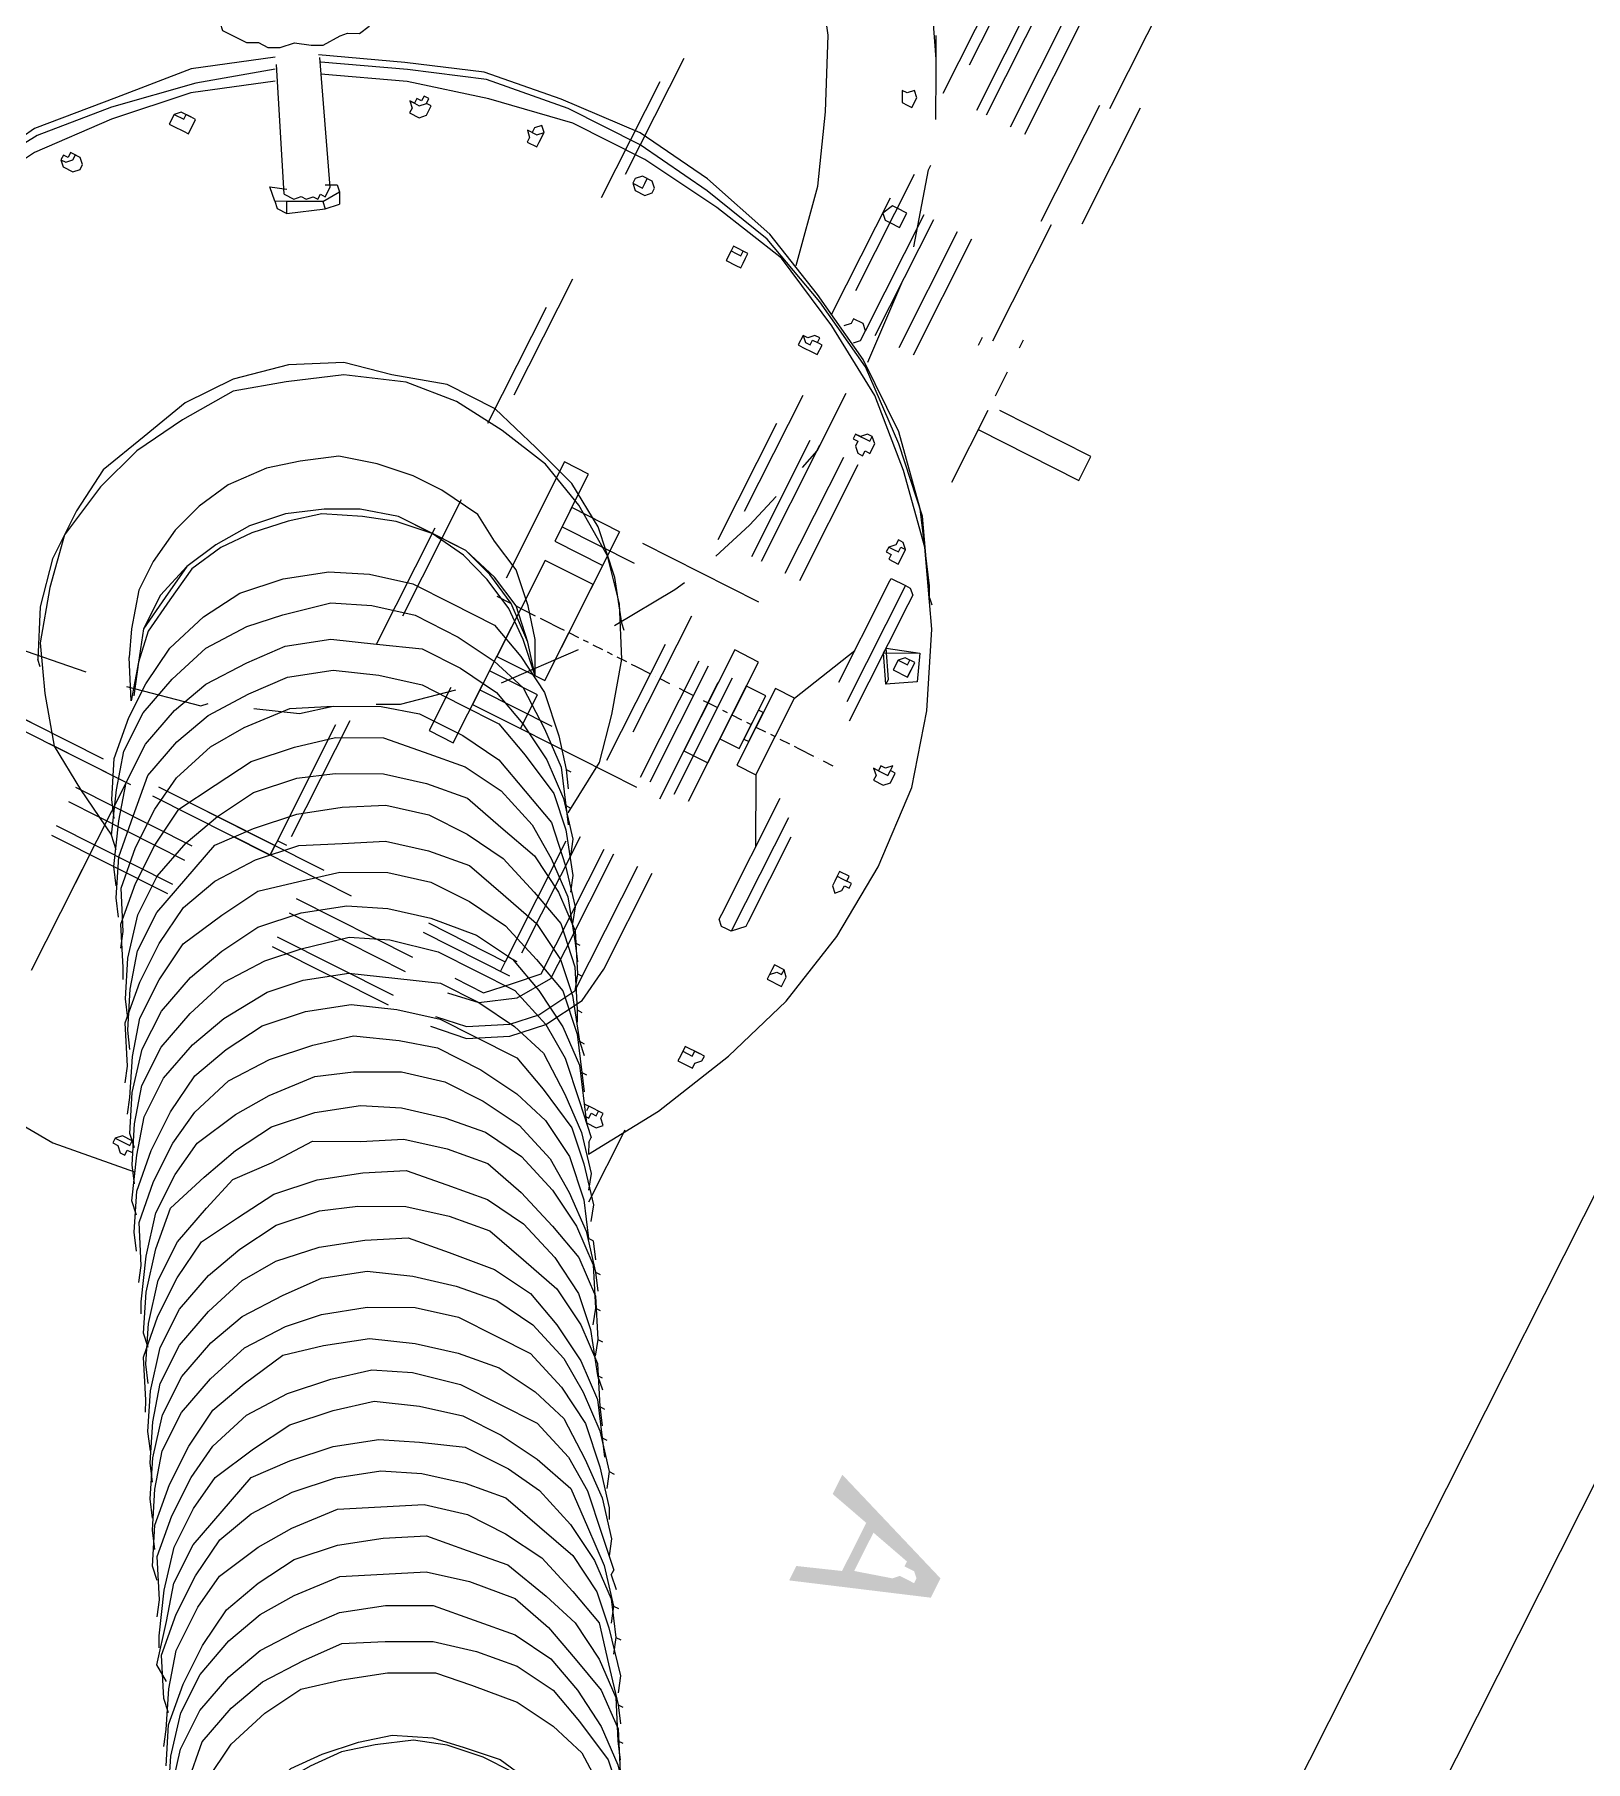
# Model space of a CAD drawing. Header units: metres. Extents: x 0 to 547597, y 0 to 1844684.
# Drawn here: x 543435.957 to 543437.15, y 1844540.549 to 1844541.877 of the extents above; entities that cross this region are included whole.
import ezdxf

# ---------------------------------------------------------------- set-up
doc = ezdxf.new("R2010")
doc.units = ezdxf.units.M
doc.linetypes.add('DASHED', pattern=[0.75, 0.5, -0.25])
for name, color, linetype in [('5_Thep', 4, 'Continuous'), ('TB220kVtuonglai', 8, 'DASHED'), ('TUONG RAO', 61, 'Continuous')]:
    doc.layers.add(name, color=color, linetype=linetype)

# ---------------------------------------------------------------- blocks, each defined once
blk = doc.blocks.new('MBA220-MB')
for points in [[(2579, 1661.4), (2562.4, 1661.4), (2525.2, 1558.1), (2541.8, 1558.1), (2550, 1591.2), (2591.4, 1591.2), (2554.2, 1599.5), (2562.4, 1632.5), (2566.6, 1632.5), (2566.6, 1636.6), (2566.6, 1640.8), (2570.7, 1644.9), (2570.7, 1649)], [(2579, 1661.4), (2570.7, 1649), (2570.7, 1644.9), (2574.8, 1644.9), (2574.8, 1636.6), (2574.8, 1632.5), (2579, 1628.4), (2587.2, 1599.5), (2554.2, 1599.5), (2591.4, 1591.2), (2603.8, 1558.1), (2616.2, 1558.1)]]:
    blk.add_hatch(color=1).paths.add_polyline_path(points)
at = {"color": 1}
for points in [[(3046, 1248.2), (3021.2, 1231.6), (2988.1, 1227.5), (2955.1, 1227.5), (2922, 1231.6), (2888.9, 1244), (2860, 1260.5), (2839.3, 1285.3), (2818.7, 1314.3), (2802.1, 1347.3), (2798, 1376.3), (2793.9, 1413.5), (2798, 1446.5), (2806.3, 1475.5), (2826.9, 1504.4), (2847.6, 1529.2), (2872.4, 1549.9)], [(2909.6, 1541.6), (2888.9, 1525.1), (2872.4, 1508.5), (2860, 1483.7), (2847.6, 1463.1), (2843.5, 1434.1), (2843.5, 1409.3), (2847.6, 1380.4), (2855.9, 1355.6), (2872.4, 1330.8), (2888.9, 1310.1), (2909.6, 1293.6), (2934.4, 1277.1), (2959.2, 1268.8), (2984, 1264.7), (3008.8, 1264.7), (3037.7, 1272.9), (3062.5, 1281.2)], [(3025.3, 1231.6), (2996.4, 1219.2), (2963.3, 1215.1), (2930.3, 1211), (2897.2, 1219.2), (2868.3, 1231.6), (2839.3, 1252.3), (2814.5, 1272.9), (2798, 1301.9), (2781.5, 1334.9), (2773.2, 1368), (2769.1, 1401.1), (2773.2, 1434.1), (2785.6, 1463.1), (2802.1, 1496.1), (2822.8, 1516.8), (2847.6, 1537.5)], [(3054.2, 1281.2), (3050.1, 1277.1), (3021.2, 1268.8), (2996.4, 1264.7), (2967.5, 1264.7), (2946.8, 1272.9), (2917.9, 1281.2), (2897.2, 1297.7), (2876.5, 1318.4), (2860, 1339.1), (2847.6, 1368), (2843.5, 1392.8), (2839.3, 1421.7), (2843.5, 1446.5), (2847.6, 1471.3), (2860, 1496.1), (2880.7, 1516.8), (2901.3, 1537.5)], [(3004.7, 1219.2), (2975.7, 1206.8), (2942.7, 1198.6), (2909.6, 1198.6), (2876.5, 1206.8), (2847.6, 1219.2), (2818.7, 1239.9), (2793.9, 1260.5), (2773.2, 1289.5), (2756.7, 1322.5), (2752.5, 1355.6), (2748.4, 1388.7), (2752.5, 1421.7), (2764.9, 1450.7), (2781.5, 1479.6), (2802.1, 1504.4), (2826.9, 1525.1)], [(2979.9, 1206.8), (2950.9, 1194.4), (2917.9, 1186.2), (2884.8, 1186.2), (2851.7, 1194.4), (2822.8, 1206.8), (2798, 1223.4), (2769.1, 1248.2), (2752.5, 1277.1), (2736, 1306), (2727.7, 1339.1), (2723.6, 1376.3), (2731.9, 1409.3), (2744.3, 1438.3), (2756.7, 1467.2), (2777.3, 1492), (2806.3, 1508.5)], [(2785.6, 1496.1), (2798, 1504.4)], [(2959.2, 1194.4), (2930.3, 1182), (2897.2, 1177.9), (2864.1, 1177.9), (2831.1, 1182), (2802.1, 1194.4), (2773.2, 1211), (2748.4, 1235.8), (2727.7, 1264.7), (2711.2, 1293.6), (2707.1, 1326.7), (2702.9, 1359.7), (2711.2, 1396.9), (2719.5, 1425.9), (2736, 1454.8), (2756.7, 1479.6), (2785.6, 1496.1)], [(2760.8, 1483.7), (2773.2, 1492)], [(2760.8, 1483.7), (2760.8, 1487.9)], [(2785.6, 1496.1), (2785.6, 1500.3)], [(2913.7, 1169.6), (2884.8, 1153.1), (2851.7, 1149), (2818.7, 1149), (2785.6, 1153.1), (2756.7, 1165.5), (2727.7, 1186.2), (2702.9, 1211), (2682.3, 1239.9), (2669.9, 1268.8), (2661.6, 1301.9), (2657.5, 1334.9), (2665.8, 1368), (2674, 1401.1), (2690.5, 1430), (2711.2, 1450.7), (2740.1, 1475.5)], [(2934.4, 1182), (2905.5, 1169.6), (2876.5, 1161.4), (2839.3, 1161.4), (2810.4, 1165.5), (2777.3, 1182), (2752.5, 1198.6), (2723.6, 1223.4), (2707.1, 1252.3), (2690.5, 1281.2), (2682.3, 1314.3), (2682.3, 1347.3), (2686.4, 1380.4), (2698.8, 1413.5), (2711.2, 1442.4), (2736, 1463.1), (2760.8, 1483.7)], [(2740.1, 1475.5), (2752.5, 1479.6)], [(2740.1, 1475.5), (2740.1, 1475.5)], [(2715.3, 1458.9), (2727.7, 1463.1)], [(2715.3, 1458.9), (2715.3, 1463.1)], [(2893.1, 1153.1), (2860, 1144.8), (2831.1, 1136.6), (2798, 1136.6), (2764.9, 1144.8), (2731.9, 1153.1), (2707.1, 1173.8), (2682.3, 1198.6), (2661.6, 1227.5), (2649.2, 1256.4), (2636.8, 1289.5), (2636.8, 1326.7), (2641, 1355.6), (2653.4, 1388.7), (2669.9, 1417.6), (2690.5, 1442.4), (2715.3, 1458.9)], [(2694.7, 1446.5), (2707.1, 1450.7)], [(2694.7, 1446.5), (2694.7, 1450.7)], [(2872.4, 1144.8), (2839.3, 1132.4), (2806.3, 1124.2), (2773.2, 1124.2), (2744.3, 1128.3), (2711.2, 1144.8), (2682.3, 1161.4), (2657.5, 1186.2), (2636.8, 1211), (2624.4, 1244), (2616.2, 1277.1), (2616.2, 1310.1), (2620.3, 1343.2), (2628.6, 1376.3), (2649.2, 1401.1), (2669.9, 1425.9), (2694.7, 1446.5)], [(2674, 1434.1), (2682.3, 1442.4)], [(2826.9, 1115.9), (2798, 1103.5), (2764.9, 1099.4), (2731.9, 1099.4), (2698.8, 1103.5), (2669.9, 1115.9), (2636.8, 1132.4), (2616.2, 1157.2), (2595.5, 1186.2), (2583.1, 1219.2), (2574.8, 1252.3), (2570.7, 1285.3), (2574.8, 1318.4), (2583.1, 1347.3), (2603.8, 1376.3), (2624.4, 1401.1), (2649.2, 1421.7)], [(2847.6, 1132.4), (2818.7, 1115.9), (2785.6, 1111.8), (2752.5, 1111.8), (2723.6, 1115.9), (2690.5, 1128.3), (2661.6, 1149), (2636.8, 1173.8), (2616.2, 1198.6), (2603.8, 1227.5), (2595.5, 1264.7), (2595.5, 1297.7), (2595.5, 1330.8), (2607.9, 1363.9), (2624.4, 1388.7), (2649.2, 1413.5), (2669.9, 1434.1)], [(2649.2, 1421.7), (2661.6, 1425.9)], [(2649.2, 1421.7), (2649.2, 1421.7)], [(2674, 1434.1), (2669.9, 1434.1)], [(2802.1, 1103.5), (2773.2, 1091.1), (2744.3, 1082.8), (2711.2, 1082.8), (2678.2, 1091.1), (2645.1, 1103.5), (2616.2, 1124.2), (2595.5, 1144.8), (2574.8, 1173.8), (2558.3, 1206.8), (2550, 1239.9), (2550, 1272.9), (2550, 1301.9), (2562.4, 1334.9), (2579, 1363.9), (2603.8, 1388.7), (2628.6, 1409.3)], [(2628.6, 1409.3), (2636.8, 1413.5)], [(2628.6, 1409.3), (2628.6, 1409.3)], [(2781.5, 1091.1), (2752.5, 1078.7), (2719.5, 1070.4), (2686.4, 1070.4), (2653.4, 1078.7), (2624.4, 1091.1), (2595.5, 1111.8), (2570.7, 1132.4), (2550, 1161.4), (2537.6, 1194.4), (2529.4, 1227.5), (2525.2, 1260.5), (2529.4, 1293.6), (2541.8, 1326.7), (2558.3, 1351.5), (2579, 1376.3), (2603.8, 1396.9)], [(2603.8, 1396.9), (2616.2, 1401.1)], [(2603.8, 1396.9), (2603.8, 1401.1)], [(2583.1, 1380.4), (2595.5, 1388.7)], [(2583.1, 1380.4), (2583.1, 1384.5)], [(2393, 1272.9), (2339.2, 1306), (2277.3, 1334.9), (2219.4, 1355.6), (2157.4, 1368), (2095.4, 1372.1), (2029.3, 1368), (1971.4, 1351.5), (1913.6, 1326.7), (1859.8, 1293.6), (1814.4, 1252.3), (1773, 1206.8), (1740, 1153.1), (1711, 1095.2), (1698.6, 1033.2), (1690.4, 967.1), (1690.4, 905.1), (1702.8, 839), (1719.3, 777), (1744.1, 715)], [(1760.6, 1289.5), (1760.6, 1376.3), (1740, 1376.3), (1740, 1297.7)], [(2736, 1066.3), (2707.1, 1053.9), (2674, 1045.6), (2641, 1045.6), (2607.9, 1053.9), (2579, 1066.3), (2550, 1082.8), (2525.2, 1107.6), (2508.7, 1132.4), (2492.2, 1165.5), (2483.9, 1198.6), (2479.8, 1231.6), (2488, 1264.7), (2496.3, 1297.7), (2512.8, 1326.7), (2533.5, 1351.5), (2562.4, 1368)], [(2756.7, 1078.7), (2727.7, 1066.3), (2698.8, 1058), (2665.8, 1058), (2632.7, 1066.3), (2599.6, 1078.7), (2574.8, 1095.2), (2550, 1120), (2529.4, 1149), (2512.8, 1177.9), (2508.7, 1211), (2504.6, 1248.2), (2508.7, 1281.2), (2521.1, 1310.1), (2537.6, 1339.1), (2558.3, 1363.9), (2583.1, 1380.4)], [(2562.4, 1368), (2574.8, 1376.3)], [(2562.4, 1368), (2562.4, 1372.1)], [(2120.2, 1347.3), (2124.3, 1347.3), (2124.3, 1347.3), (2128.5, 1351.5), (2124.3, 1355.6), (2124.3, 1355.6), (2120.2, 1355.6), (2120.2, 1359.7), (2116.1, 1359.7), (2116.1, 1355.6), (2111.9, 1355.6), (2111.9, 1347.3), (2116.1, 1347.3), (2120.2, 1347.3)], [(2116.1, 1347.3), (2116.1, 1351.5), (2116.1, 1351.5), (2116.1, 1355.6), (2111.9, 1355.6)], [(2116.1, 1347.3), (2116.1, 1351.5), (2116.1, 1351.5), (2116.1, 1355.6), (2111.9, 1355.6)], [(2715.3, 1053.9), (2686.4, 1037.4), (2653.4, 1033.2), (2620.3, 1033.2), (2587.2, 1037.4), (2558.3, 1053.9), (2529.4, 1070.4), (2504.6, 1095.2), (2483.9, 1124.2), (2467.4, 1153.1), (2463.2, 1186.2), (2459.1, 1219.2), (2463.2, 1252.3), (2475.6, 1285.3), (2492.2, 1314.3), (2512.8, 1334.9), (2541.8, 1355.6)], [(2541.8, 1355.6), (2550, 1363.9)], [(2541.8, 1355.6), (2541.8, 1359.7)], [(2033.4, 1339.1), (2037.5, 1339.1), (2037.5, 1347.3), (2033.4, 1351.5), (2025.1, 1351.5), (2025.1, 1347.3), (2021, 1347.3), (2025.1, 1343.2), (2025.1, 1339.1), (2029.3, 1339.1), (2029.3, 1334.9), (2033.4, 1339.1)], [(2029.3, 1334.9), (2029.3, 1343.2), (2029.3, 1347.3), (2025.1, 1347.3)], [(2029.3, 1334.9), (2029.3, 1343.2), (2029.3, 1347.3), (2025.1, 1347.3)], [(2211.1, 1334.9), (2211.1, 1334.9), (2211.1, 1347.3), (2211.1, 1347.3), (2207, 1347.3), (2202.9, 1347.3), (2202.9, 1347.3), (2198.7, 1343.2), (2198.7, 1334.9), (2202.9, 1334.9), (2202.9, 1334.9), (2211.1, 1334.9)], [(2202.9, 1334.9), (2207, 1334.9), (2207, 1334.9), (2202.9, 1339.1), (2202.9, 1343.2), (2198.7, 1343.2)], [(2202.9, 1334.9), (2207, 1334.9), (2207, 1334.9), (2202.9, 1339.1), (2202.9, 1343.2), (2198.7, 1343.2)], [(2690.5, 1041.5), (2661.6, 1029.1), (2628.6, 1020.8), (2595.5, 1020.8), (2562.4, 1029.1), (2533.5, 1037.4), (2508.7, 1058), (2479.8, 1078.7), (2463.2, 1111.8), (2446.7, 1140.7), (2438.4, 1173.8), (2434.3, 1206.8), (2442.6, 1239.9), (2455, 1272.9), (2467.4, 1301.9), (2488, 1326.7), (2517, 1343.2)], [(2517, 1343.2), (2529.4, 1347.3)], [(2517, 1343.2), (2517, 1347.3)], [(1934.2, 1326.7), (1954.9, 1334.9), (1967.3, 1314.3), (1963.2, 1314.3)], [(2669.9, 1029.1), (2641, 1016.7), (2607.9, 1008.4), (2574.8, 1004.3), (2541.8, 1016.7), (2512.8, 1029.1), (2483.9, 1045.6), (2459.1, 1070.4), (2438.4, 1099.4), (2426, 1128.3), (2417.8, 1161.4), (2413.6, 1194.4), (2417.8, 1227.5), (2430.2, 1260.5), (2446.7, 1289.5), (2467.4, 1314.3), (2496.3, 1330.8)], [(2496.3, 1330.8), (2508.7, 1334.9)], [(2496.3, 1330.8), (2496.3, 1334.9)], [(1892.9, 1314.3), (1897, 1318.4)], [(1963.2, 1314.3), (1942.5, 1301.9), (1934.2, 1326.7)], [(1946.6, 1301.9), (1934.2, 1326.7), (1934.2, 1326.7)], [(1954.9, 1314.3), (1954.9, 1314.3), (1954.9, 1314.3), (1954.9, 1326.7), (1954.9, 1326.7), (1954.9, 1326.7), (1946.6, 1326.7), (1946.6, 1326.7), (1942.5, 1326.7), (1942.5, 1318.4), (1946.6, 1314.3), (1946.6, 1314.3), (1954.9, 1314.3)], [(1946.6, 1314.3), (1946.6, 1318.4), (1946.6, 1318.4), (1946.6, 1322.5), (1942.5, 1322.5)], [(1946.6, 1314.3), (1946.6, 1318.4), (1946.6, 1318.4), (1946.6, 1322.5), (1942.5, 1322.5)], [(1950.8, 1314.3), (1954.9, 1314.3), (1954.9, 1326.7), (1950.8, 1326.7), (1950.8, 1326.7), (1946.6, 1326.7)], [(1950.8, 1314.3), (1954.9, 1314.3), (1954.9, 1326.7), (1950.8, 1326.7), (1950.8, 1326.7), (1946.6, 1326.7)], [(2293.8, 1301.9), (2297.9, 1301.9), (2297.9, 1314.3), (2293.8, 1314.3), (2289.7, 1318.4), (2285.5, 1318.4), (2285.5, 1314.3), (2285.5, 1314.3), (2285.5, 1301.9), (2293.8, 1301.9)], [(2649.2, 1016.7), (2616.2, 1004.3), (2583.1, 996), (2550, 996), (2521.1, 1000.2), (2488, 1016.7), (2463.2, 1033.2), (2434.3, 1058), (2417.8, 1082.8), (2401.2, 1115.9), (2393, 1149), (2393, 1182), (2397.1, 1215.1), (2409.5, 1248.2), (2426, 1272.9), (2446.7, 1297.7), (2471.5, 1318.4)], [(2471.5, 1318.4), (2483.9, 1326.7)], [(2471.5, 1318.4), (2471.5, 1322.5)], [(1884.6, 1310.1), (1835, 1277.1), (1789.6, 1235.8), (1752.4, 1186.2), (1723.4, 1132.4), (1698.6, 1078.7), (1682.1, 1016.7), (1673.8, 954.7), (1678, 888.6), (1686.2, 826.6), (1706.9, 768.7), (1731.7, 706.7)], [(1892.9, 1314.3), (1839.2, 1281.2), (1797.8, 1239.9), (1756.5, 1190.3), (1727.6, 1136.6), (1702.8, 1078.7), (1690.4, 1020.8), (1682.1, 958.8), (1682.1, 896.8), (1690.4, 830.7), (1711, 772.9), (1735.8, 710.9)], [(1892.9, 1314.3), (1839.2, 1281.2), (1797.8, 1239.9), (1756.5, 1190.3), (1727.6, 1136.6), (1702.8, 1078.7), (1690.4, 1020.8), (1682.1, 958.8), (1682.1, 896.8), (1690.4, 830.7), (1711, 772.9), (1735.8, 710.9)], [(1892.9, 1314.3), (1884.6, 1310.1)], [(1892.9, 1293.6), (1892.9, 1293.6), (1892.9, 1297.7), (1897, 1301.9), (1905.3, 1301.9)], [(1905.3, 1301.9), (2178.1, 1301.9)], [(1946.6, 1301.9), (1942.5, 1301.9)], [(1967.3, 1314.3), (1946.6, 1301.9)], [(2041.7, 1297.7), (2041.7, 1306)], [(2178.1, 1301.9), (2182.2, 1301.9), (2186.3, 1297.7), (2190.5, 1293.6), (2190.5, 1293.6)], [(2289.7, 1301.9), (2289.7, 1310.1), (2285.5, 1310.1), (2285.5, 1314.3), (2285.5, 1314.3)], [(2289.7, 1301.9), (2289.7, 1310.1), (2285.5, 1310.1), (2285.5, 1314.3), (2285.5, 1314.3)], [(2624.4, 1004.3), (2595.5, 987.8), (2562.4, 983.6), (2529.4, 983.6), (2500.4, 987.8), (2467.4, 1000.2), (2438.4, 1020.8), (2413.6, 1045.6), (2393, 1070.4), (2380.6, 1103.5), (2372.3, 1132.4), (2372.3, 1169.6), (2376.4, 1202.7), (2384.7, 1231.6), (2401.2, 1260.5), (2426, 1285.3), (2450.8, 1301.9)], [(2450.8, 1306), (2463.2, 1314.3)], [(2450.8, 1306), (2450.8, 1301.9)], [(483.6, 1289.5), (1690.4, 1289.5)], [(1711, 1289.5), (1731.7, 1289.5)], [(1744.1, 1289.5), (1806.1, 1289.5)], [(1892.9, 1293.6), (2190.5, 1293.6)], [(1892.9, 1293.6), (1892.9, 1293.6)], [(1892.9, 1289.5), (1892.9, 1293.6)], [(1905.3, 1281.2), (1897, 1281.2), (1892.9, 1281.2), (1892.9, 1285.3), (1892.9, 1289.5)], [(2190.5, 1289.5), (2190.5, 1285.3), (2186.3, 1281.2), (2182.2, 1281.2), (1905.3, 1281.2)], [(2041.7, 1293.6), (2041.7, 1293.6)], [(2041.7, 1277.1), (2041.7, 1289.5)], [(2190.5, 1293.6), (2190.5, 1289.5)], [(2603.8, 987.8), (2574.8, 975.4), (2541.8, 971.2), (2508.7, 971.2), (2475.6, 975.4), (2446.7, 987.8), (2417.8, 1004.3), (2393, 1029.1), (2372.3, 1058), (2359.9, 1091.1), (2351.6, 1124.2), (2351.6, 1153.1), (2351.6, 1190.3), (2364, 1219.2), (2380.6, 1252.3), (2401.2, 1272.9), (2426, 1293.6)], [(2364, 1289.5), (2426, 1289.5)], [(2426, 1293.6), (2438.4, 1297.7)], [(2426, 1293.6), (2426, 1293.6)], [(1876.4, 1272.9), (1880.5, 1272.9), (1880.5, 1281.2), (1876.4, 1281.2), (1868.1, 1281.2), (1868.1, 1281.2), (1864, 1277.1), (1864, 1272.9), (1868.1, 1272.9), (1868.1, 1272.9), (1872.2, 1268.8), (1876.4, 1268.8), (1876.4, 1272.9)], [(1872.2, 1268.8), (1872.2, 1272.9), (1872.2, 1272.9), (1872.2, 1277.1), (1868.1, 1277.1), (1868.1, 1281.2)], [(1872.2, 1268.8), (1872.2, 1272.9), (1872.2, 1272.9), (1872.2, 1277.1), (1868.1, 1277.1), (1868.1, 1281.2)], [(2008.6, 1256.4), (1954.9, 1281.2)], [(2041.7, 1272.9), (2041.7, 1277.1)], [(2074.7, 1256.4), (2124.3, 1281.2)], [(2583.1, 975.4), (2550, 963), (2521.1, 954.7), (2488, 954.7), (2455, 963), (2426, 975.4), (2393, 996), (2372.3, 1016.7), (2351.6, 1045.6), (2339.2, 1078.7), (2326.8, 1111.8), (2326.8, 1144.8), (2331, 1177.9), (2339.2, 1206.8), (2359.9, 1235.8), (2380.6, 1260.5), (2405.4, 1281.2)], [(2405.4, 1281.2), (2417.8, 1285.3)], [(2405.4, 1281.2), (2405.4, 1281.2)], [(1694.5, 1268.8), (491.8, 1268.8)], [(2041.7, 1260.5), (2041.7, 1268.8)], [(2558.3, 963), (2529.4, 950.6), (2500.4, 942.3), (2467.4, 942.3), (2434.3, 950.6), (2401.2, 963), (2372.3, 983.6), (2351.6, 1004.3), (2326.8, 1033.2), (2314.5, 1062.2), (2306.2, 1099.4), (2306.2, 1132.4), (2306.2, 1165.5), (2318.6, 1198.6), (2335.1, 1223.4), (2359.9, 1248.2), (2380.6, 1268.8)], [(2372.3, 1260.5), (2372.3, 1268.8), (2372.3, 1268.8), (2368.2, 1272.9), (2364, 1268.8), (2359.9, 1268.8), (2359.9, 1256.4), (2364, 1256.4)], [(2368.2, 1256.4), (2368.2, 1260.5), (2364, 1260.5), (2364, 1264.7), (2359.9, 1264.7)], [(2368.2, 1256.4), (2368.2, 1260.5), (2364, 1260.5), (2364, 1264.7), (2359.9, 1264.7)], [(2384.7, 1268.8), (2380.6, 1268.8)], [(2384.7, 1268.8), (2393, 1272.9)], [(496, 1260.5), (1702.8, 1260.5)], [(2074.7, 1239.9), (2074.7, 1256.4), (2008.6, 1256.4), (2008.6, 1239.9), (2074.7, 1239.9)], [(2041.7, 1252.3), (2041.7, 1256.4)], [(2537.6, 950.6), (2508.7, 938.2), (2475.6, 929.9), (2442.6, 929.9), (2409.5, 938.2), (2380.6, 950.6), (2351.6, 967.1), (2326.8, 991.9), (2306.2, 1020.8), (2293.8, 1049.8), (2285.5, 1082.8), (2281.4, 1120), (2285.5, 1153.1), (2297.9, 1182), (2314.5, 1211), (2335.1, 1235.8), (2359.9, 1252.3)], [(2359.9, 1252.3), (2372.3, 1260.5)], [(2359.9, 1252.3), (2359.9, 1256.4)], [(2062.3, 1219.2), (2062.3, 1235.8), (2016.9, 1235.8), (2016.9, 1219.2), (2062.3, 1219.2)], [(2054.1, 1235.8), (2054.1, 1239.9), (2029.3, 1239.9), (2029.3, 1235.8), (2054.1, 1235.8)], [(2041.7, 1239.9), (2041.7, 1248.2)], [(2041.7, 1231.6), (2041.7, 1235.8)], [(2512.8, 938.2), (2483.9, 925.8), (2455, 917.5), (2421.9, 917.5), (2388.8, 921.6), (2355.8, 938.2), (2326.8, 954.7), (2306.2, 979.5), (2285.5, 1004.3), (2269, 1037.4), (2260.7, 1070.4), (2260.7, 1103.5), (2264.9, 1136.6), (2277.3, 1169.6), (2289.7, 1198.6), (2314.5, 1223.4), (2339.2, 1239.9)], [(2318.6, 1227.5), (2326.8, 1235.8)], [(2339.2, 1239.9), (2351.6, 1248.2)], [(2339.2, 1239.9), (2339.2, 1244)], [(1814.4, 1211), (1818.5, 1215.1), (1818.5, 1219.2), (1814.4, 1219.2), (1814.4, 1223.4), (1806.1, 1223.4), (1802, 1219.2), (1802, 1215.1), (1806.1, 1211), (1806.1, 1206.8), (1810.2, 1206.8), (1810.2, 1211), (1814.4, 1211)], [(2041.7, 1219.2), (2041.7, 1227.5)], [(2492.2, 925.8), (2463.2, 909.2), (2430.2, 905.1), (2397.1, 905.1), (2364, 909.2), (2335.1, 921.6), (2306.2, 942.3), (2281.4, 967.1), (2264.9, 996), (2248.3, 1025), (2240.1, 1058), (2235.9, 1091.1), (2244.2, 1124.2), (2252.5, 1157.2), (2269, 1186.2), (2289.7, 1206.8), (2318.6, 1227.5)], [(2318.6, 1227.5), (2318.6, 1231.6)], [(1541.6, 1219.2), (1413.5, 1219.2)], [(1731.7, 1219.2), (1607.7, 1219.2)], [(1926, 1219.2), (1797.8, 1219.2)], [(1806.1, 1206.8), (1806.1, 1219.2), (1806.1, 1219.2), (1806.1, 1219.2), (1802, 1219.2)], [(1806.1, 1206.8), (1806.1, 1219.2), (1806.1, 1219.2), (1806.1, 1219.2), (1802, 1219.2)], [(2116.1, 1219.2), (1987.9, 1219.2)], [(2083, 1198.6), (2083, 1219.2), (1996.2, 1219.2), (1996.2, 1198.6), (2083, 1198.6)], [(2041.7, 1211), (2041.7, 1215.1)], [(2260.7, 1219.2), (2178.1, 1219.2)], [(2467.4, 913.4), (2438.4, 901), (2409.5, 892.7), (2376.4, 892.7), (2343.4, 901), (2310.3, 909.2), (2285.5, 929.9), (2260.7, 954.7), (2240.1, 983.6), (2223.5, 1012.6), (2215.3, 1045.6), (2215.3, 1078.7), (2219.4, 1111.8), (2231.8, 1144.8), (2244.2, 1173.8), (2269, 1198.6), (2297.9, 1215.1)], [(2359.9, 1120), (2355.8, 1149), (2339.2, 1177.9), (2318.6, 1198.6), (2289.7, 1215.1), (2260.7, 1219.2)], [(2297.9, 1215.1), (2306.2, 1219.2)], [(2297.9, 1215.1), (2297.9, 1219.2)], [(1541.6, 1206.8), (1413.5, 1206.8)], [(1731.7, 1206.8), (1607.7, 1206.8)], [(1926, 1206.8), (1797.8, 1206.8)], [(2124.3, 1078.7), (2124.3, 1198.6), (1954.9, 1198.6), (1954.9, 1078.7), (2124.3, 1078.7)], [(2116.1, 1206.8), (1987.9, 1206.8)], [(2041.7, 1198.6), (2041.7, 1206.8)], [(2041.7, 1194.4), (2041.7, 1198.6)], [(2260.7, 1206.8), (2178.1, 1206.8)], [(2446.7, 901), (2417.8, 888.6), (2384.7, 880.3), (2351.6, 880.3), (2318.6, 888.6), (2289.7, 901), (2260.7, 917.5), (2235.9, 942.3), (2219.4, 967.1), (2202.9, 1000.2), (2194.6, 1033.2), (2190.5, 1066.3), (2198.7, 1099.4), (2207, 1132.4), (2223.5, 1161.4), (2244.2, 1186.2), (2273.1, 1202.7)], [(2252.5, 1190.3), (2264.9, 1198.6)], [(2351.6, 1120), (2347.5, 1144.8), (2331, 1173.8), (2314.5, 1190.3), (2285.5, 1206.8), (2260.7, 1206.8)], [(2273.1, 1202.7), (2285.5, 1206.8)], [(2273.1, 1202.7), (2273.1, 1206.8)], [(1541.6, 1186.2), (1413.5, 1186.2)], [(1657.3, 1182), (1599.5, 1165.5), (1595.3, 1165.5)], [(1731.7, 1186.2), (1607.7, 1186.2)], [(1752.4, 1190.3), (1686.2, 1186.2)], [(1847.4, 1182), (1830.9, 1186.2), (1781.3, 1186.2)], [(1926, 1186.2), (1797.8, 1186.2)], [(2116.1, 1186.2), (1987.9, 1186.2)], [(2041.7, 1177.9), (2041.7, 1186.2)], [(2426, 888.6), (2397.1, 872.1), (2364, 867.9), (2331, 867.9), (2297.9, 872.1), (2269, 888.6), (2240.1, 905.1), (2215.3, 929.9), (2194.6, 954.7), (2178.1, 987.8), (2173.9, 1020.8), (2169.8, 1053.9), (2173.9, 1087), (2186.3, 1120), (2202.9, 1144.8), (2223.5, 1169.6), (2252.5, 1190.3)], [(2260.7, 1186.2), (2178.1, 1186.2)], [(2227.7, 1177.9), (2240.1, 1182)], [(2252.5, 1190.3), (2252.5, 1194.4)], [(2331, 1120), (2326.8, 1144.8), (2310.3, 1169.6), (2285.5, 1186.2), (2260.7, 1186.2)], [(2946.8, 1186.2), (2934.4, 1182)], [(1541.6, 1177.9), (1413.5, 1177.9)], [(1731.7, 1177.9), (1607.7, 1177.9)], [(1744.1, 1173.8), (1740, 1177.9), (1731.7, 1177.9), (1727.6, 1173.8), (1727.6, 1165.5), (1731.7, 1165.5), (1735.8, 1161.4)], [(1926, 1177.9), (1797.8, 1177.9)], [(1938.4, 1153.1), (1905.3, 1165.5), (1876.4, 1173.8)], [(2116.1, 1177.9), (1987.9, 1177.9)], [(2041.7, 1173.8), (2041.7, 1177.9)], [(2401.2, 876.2), (2372.3, 859.7), (2339.2, 855.5), (2306.2, 855.5), (2277.3, 859.7), (2244.2, 872.1), (2219.4, 888.6), (2190.5, 913.4), (2173.9, 942.3), (2157.4, 975.4), (2149.1, 1004.3), (2149.1, 1041.5), (2153.3, 1074.6), (2165.7, 1103.5), (2178.1, 1132.4), (2202.9, 1157.2), (2227.7, 1177.9)], [(2260.7, 1177.9), (2178.1, 1177.9)], [(2207, 1165.5), (2219.4, 1169.6)], [(2227.7, 1177.9), (2227.7, 1177.9)], [(2318.6, 1120), (2318.6, 1144.8), (2302.1, 1161.4), (2285.5, 1177.9), (2260.7, 1177.9)], [(2922, 1177.9), (2913.7, 1169.6)], [(1413.5, 1157.2), (1541.6, 1157.2)], [(1607.7, 1157.2), (1731.7, 1157.2)], [(1649, 1157.2), (1649, 1165.5), (1636.6, 1165.5), (1636.6, 1157.2), (1636.6, 1153.1), (1644.9, 1149), (1649, 1153.1), (1649, 1157.2)], [(1649, 1157.2), (1649, 1165.5), (1636.6, 1165.5), (1636.6, 1157.2), (1636.6, 1153.1), (1644.9, 1149), (1649, 1153.1), (1649, 1157.2)], [(1797.8, 1157.2), (1926, 1157.2)], [(1987.9, 1157.2), (2116.1, 1157.2)], [(2041.7, 1157.2), (2041.7, 1165.5)], [(2380.6, 859.7), (2351.6, 847.3), (2318.6, 843.1), (2285.5, 839), (2252.5, 847.3), (2223.5, 859.7), (2194.6, 880.3), (2169.8, 901), (2149.1, 929.9), (2136.7, 963), (2128.5, 996), (2128.5, 1029.1), (2128.5, 1062.2), (2140.9, 1091.1), (2157.4, 1124.2), (2178.1, 1144.8), (2207, 1165.5)], [(2178.1, 1157.2), (2297.9, 1157.2), (2297.9, 1082.8)], [(2182.2, 1153.1), (2194.6, 1157.2)], [(2207, 1165.5), (2207, 1165.5)], [(2285.5, 1157.2), (2285.5, 1149), (2289.7, 1149)], [(2901.3, 1165.5), (2893.1, 1153.1)], [(1541.6, 1149), (1413.5, 1149)], [(1562.3, 1153.1), (1529.2, 1136.6), (1504.4, 1124.2)], [(1731.7, 1149), (1607.7, 1149)], [(1764.8, 1136.6), (1764.8, 1140.7), (1764.8, 1140.7), (1764.8, 1149), (1764.8, 1149), (1764.8, 1153.1), (1756.5, 1153.1), (1756.5, 1149), (1752.4, 1149), (1752.4, 1144.8), (1756.5, 1140.7), (1756.5, 1136.6), (1764.8, 1136.6)], [(1756.5, 1136.6), (1760.6, 1140.7), (1760.6, 1144.8), (1756.5, 1144.8), (1756.5, 1144.8), (1756.5, 1144.8), (1756.5, 1149), (1752.4, 1149)], [(1756.5, 1136.6), (1760.6, 1140.7), (1760.6, 1144.8), (1756.5, 1144.8), (1756.5, 1144.8), (1756.5, 1144.8), (1756.5, 1149), (1752.4, 1149)], [(1926, 1149), (1797.8, 1149)], [(2165.7, 1140.7), (2120.2, 1144.8), (2083, 1136.6), (2041.7, 1124.2), (2004.5, 1103.5), (1975.5, 1078.7), (1950.8, 1041.5), (1934.2, 1004.3), (1926, 963), (1921.8, 921.6), (1926, 880.3), (1942.5, 834.9), (1967.3, 797.7), (1992.1, 764.6), (2029.3, 739.8), (2066.5, 719.1), (2103.7, 706.7), (2149.1, 698.5), (2190.5, 706.7), (2231.8, 719.1), (2264.9, 739.8), (2297.9, 764.6), (2318.6, 797.7), (2339.2, 834.9)], [(2116.1, 1149), (1987.9, 1149)], [(2041.7, 1153.1), (2041.7, 1153.1)], [(2041.7, 1136.6), (2041.7, 1149)], [(2359.9, 847.3), (2326.8, 834.9), (2297.9, 826.6), (2264.9, 826.6), (2231.8, 834.9), (2202.9, 847.3), (2173.9, 867.9), (2149.1, 888.6), (2128.5, 917.5), (2116.1, 950.6), (2103.7, 983.6), (2103.7, 1016.7), (2107.8, 1049.8), (2120.2, 1078.7), (2136.7, 1107.6), (2157.4, 1132.4), (2182.2, 1153.1)], [(2161.5, 1136.6), (2173.9, 1144.8)], [(2285.5, 1149), (2178.1, 1149)], [(2182.2, 1153.1), (2182.2, 1153.1)], [(2289.7, 1082.8), (2289.7, 1149), (2297.9, 1149)], [(2880.7, 1149), (2872.4, 1144.8)], [(1520.9, 1132.4), (1458.9, 1095.2)], [(1562.3, 1128.3), (1562.3, 1132.4), (1554, 1132.4), (1549.9, 1128.3), (1554, 1124.2), (1554, 1120), (1562.3, 1124.2), (1562.3, 1128.3)], [(1562.3, 1128.3), (1562.3, 1132.4), (1554, 1132.4), (1549.9, 1128.3), (1554, 1124.2), (1554, 1120), (1562.3, 1124.2), (1562.3, 1128.3)], [(2021, 1107.6), (1975.5, 1136.6), (1967.3, 1140.7)], [(2041.7, 1132.4), (2041.7, 1136.6)], [(2339.2, 834.9), (2306.2, 822.5), (2277.3, 814.2), (2244.2, 814.2), (2211.1, 822.5), (2178.1, 834.9), (2149.1, 855.5), (2128.5, 876.2), (2103.7, 905.1), (2091.3, 934), (2083, 967.1), (2083, 1004.3), (2087.1, 1037.4), (2095.4, 1066.3), (2116.1, 1095.2), (2136.7, 1120), (2161.5, 1136.6)], [(2136.7, 1124.2), (2149.1, 1132.4)], [(2161.5, 1136.6), (2161.5, 1140.7)], [(2860, 1136.6), (2847.6, 1132.4)], [(2021, 1115.9), (2016.9, 1111.8)], [(2041.7, 1120), (2041.7, 1128.3)], [(2041.7, 1111.8), (2041.7, 1115.9)], [(2314.5, 822.5), (2285.5, 810.1), (2252.5, 805.9), (2223.5, 805.9), (2190.5, 810.1), (2157.4, 822.5), (2128.5, 839), (2103.7, 863.8), (2083, 892.7), (2070.6, 921.6), (2062.3, 954.7), (2062.3, 987.8), (2062.3, 1025), (2074.7, 1053.9), (2091.3, 1082.8), (2116.1, 1107.6), (2136.7, 1124.2)], [(2136.7, 1124.2), (2136.7, 1128.3)], [(2318.6, 983.6), (2318.6, 1120)], [(2331, 983.6), (2331, 1120)], [(2351.6, 983.6), (2351.6, 1120)], [(2359.9, 983.6), (2359.9, 1120)], [(2835.2, 1124.2), (2826.9, 1115.9)], [(1711, 1107.6), (1649, 1095.2), (1595.3, 1074.6), (1541.6, 1049.8), (1487.9, 1012.6), (1446.5, 971.2), (1405.2, 925.8), (1372.1, 876.2), (1351.5, 822.5), (1330.8, 764.6), (1322.5, 706.7), (1322.5, 648.9), (1330.8, 591), (1343.2, 537.3), (1368, 487.7)], [(1711, 1107.6), (1649, 1095.2), (1595.3, 1074.6), (1541.6, 1049.8), (1487.9, 1012.6), (1446.5, 971.2), (1409.3, 925.8), (1376.3, 876.2), (1351.5, 822.5), (1334.9, 768.7), (1326.7, 706.7), (1326.7, 653), (1334.9, 595.1), (1351.5, 541.4), (1372.1, 487.7)], [(2016.9, 1111.8), (1987.9, 1091.1), (1959, 1062.2), (1938.4, 1029.1), (1926, 991.9), (1913.6, 950.6), (1913.6, 909.2), (1926, 867.9), (1934.2, 830.7), (1954.9, 793.5), (1983.8, 760.5), (2016.9, 735.7), (2054.1, 719.1), (2091.3, 702.6), (2128.5, 698.5), (2169.8, 698.5), (2207, 706.7), (2244.2, 723.3)], [(2041.7, 1099.4), (2041.7, 1107.6)], [(2814.5, 1111.8), (2802.1, 1103.5)], [(1971.4, 1037.4), (1971.4, 1099.4)], [(2041.7, 1091.1), (2041.7, 1095.2)], [(2099.5, 1049.8), (2049.9, 1091.1)], [(2111.9, 1037.4), (2111.9, 1099.4)], [(2793.9, 1099.4), (2781.5, 1091.1)], [(1983.8, 1037.4), (1983.8, 1078.7), (1954.9, 1078.7), (1954.9, 1037.4), (1983.8, 1037.4)], [(2083, 1037.4), (2083, 1078.7), (2000.3, 1078.7), (2000.3, 1037.4), (2083, 1037.4)], [(2041.7, 1078.7), (2041.7, 1087)], [(2124.3, 1037.4), (2124.3, 1078.7), (2095.4, 1078.7), (2095.4, 1037.4), (2124.3, 1037.4)], [(2769.1, 1087), (2756.7, 1078.7)], [(1731.7, 1058), (1731.7, 1058), (1731.7, 1058), (1731.7, 1066.3), (1731.7, 1066.3), (1731.7, 1070.4), (1727.6, 1070.4), (1727.6, 1070.4), (1723.4, 1070.4), (1723.4, 1070.4), (1719.3, 1070.4), (1719.3, 1058), (1723.4, 1058), (1731.7, 1058)], [(1723.4, 1058), (1723.4, 1062.2), (1723.4, 1066.3), (1719.3, 1066.3)], [(1723.4, 1058), (1723.4, 1062.2), (1723.4, 1066.3), (1719.3, 1066.3)], [(2083, 1070.4), (2062.3, 1049.8), (2045.8, 1029.1), (2033.4, 1004.3), (2025.1, 979.5), (2021, 950.6), (2025.1, 921.6), (2033.4, 896.8), (2045.8, 867.9), (2062.3, 847.3), (2083, 826.6), (2103.7, 810.1), (2128.5, 797.7), (2157.4, 793.5), (2186.3, 789.4), (2211.1, 793.5), (2235.9, 801.8)], [(2083, 1070.4), (2062.3, 1053.9), (2041.7, 1029.1), (2029.3, 1004.3), (2021, 979.5), (2021, 950.6), (2021, 921.6), (2029.3, 892.7), (2041.7, 867.9), (2058.2, 843.1), (2078.9, 822.5), (2103.7, 805.9), (2128.5, 793.5), (2157.4, 789.4), (2186.3, 785.3), (2211.1, 793.5), (2235.9, 801.8)], [(2083, 1070.4), (2062.3, 1053.9), (2041.7, 1033.2), (2029.3, 1008.4), (2021, 979.5), (2021, 954.7), (2021, 921.6), (2029.3, 892.7), (2041.7, 867.9), (2058.2, 843.1), (2078.9, 822.5), (2103.7, 805.9), (2128.5, 793.5), (2157.4, 785.3), (2186.3, 785.3), (2211.1, 793.5), (2240.1, 801.8)], [(2041.7, 1070.4), (2041.7, 1074.6)], [(2041.7, 1058), (2041.7, 1070.4)], [(2083, 1070.4), (2058.2, 1058)], [(2748.4, 1074.6), (2736, 1066.3)], [(2058.2, 1058), (2037.5, 1041.5), (2016.9, 1020.8), (2004.5, 996), (1992.1, 975.4), (1987.9, 942.3), (1987.9, 917.5), (1992.1, 888.6), (2000.3, 859.7), (2016.9, 834.9), (2033.4, 814.2), (2058.2, 793.5), (2083, 781.1), (2107.8, 772.9), (2136.7, 768.7), (2161.5, 768.7), (2190.5, 777), (2211.1, 785.3)], [(2041.7, 1053.9), (2041.7, 1058)], [(2041.7, 1037.4), (2041.7, 1049.8)], [(2702.9, 1049.8), (2690.5, 1041.5)], [(2723.6, 1058), (2715.3, 1053.9)], [(2157.4, 1016.7), (2157.4, 1037.4), (1926, 1037.4), (1926, 1016.7), (2157.4, 1016.7)], [(2041.7, 1033.2), (2041.7, 1037.4)], [(2678.2, 1037.4), (2669.9, 1029.1)], [(2041.7, 1016.7), (2041.7, 1029.1)], [(2157.4, 971.2), (2149.1, 987.8), (2120.2, 1020.8)], [(2120.2, 1016.7), (2136.7, 1016.7)], [(2289.7, 892.7), (2289.7, 1020.8)], [(2297.9, 1020.8), (2297.9, 892.7)], [(2657.5, 1020.8), (2649.2, 1016.7)], [(2616.2, 996), (2603.8, 987.8)], [(2636.8, 1008.4), (2624.4, 1004.3)], [(1711, 967.1), (1715.2, 971.2), (1715.2, 979.5), (1711, 983.6), (1706.9, 983.6), (1702.8, 979.5), (1702.8, 971.2), (1706.9, 967.1), (1711, 967.1)], [(2591.4, 983.6), (2583.1, 975.4)], [(1711, 967.1), (1711, 975.4), (1706.9, 975.4), (1702.8, 975.4)], [(1711, 967.1), (1711, 975.4), (1706.9, 975.4), (1702.8, 975.4)], [(2570.7, 971.2), (2558.3, 963)], [(1607.7, 958.8), (1731.7, 958.8)], [(1764.8, 686.1), (1802, 632.3), (1847.4, 586.9), (1897, 545.5), (1954.9, 512.5), (2012.7, 483.6), (2074.7, 471.2), (2136.7, 462.9), (2202.9, 462.9), (2260.7, 475.3), (2318.6, 496), (2376.4, 529), (2426, 562.1), (2467.4, 607.5), (2504.6, 657.1), (2533.5, 715), (2554.2, 772.9), (2566.6, 834.9), (2570.7, 901), (2562.4, 967.1)], [(1797.8, 958.8), (1926, 958.8)], [(1987.9, 958.8), (2116.1, 958.8)], [(2178.1, 958.8), (2297.9, 958.8)], [(2285.5, 958.8), (2285.5, 950.6), (2289.7, 950.6)], [(2545.9, 958.8), (2537.6, 950.6)], [(2541.8, 954.7), (2541.8, 946.4), (2541.8, 946.4), (2545.9, 942.3), (2550, 942.3), (2550, 946.4), (2550, 946.4), (2554.2, 950.6), (2554.2, 954.7), (2550, 954.7), (2550, 958.8), (2550, 958.8)], [(1731.7, 950.6), (1607.7, 950.6)], [(1926, 950.6), (1797.8, 950.6)], [(2116.1, 950.6), (1987.9, 950.6)], [(2285.5, 950.6), (2178.1, 950.6)], [(2289.7, 950.6), (2297.9, 950.6)], [(2297.9, -950.6), (2297.9, 950.6), (2289.7, 950.6), (2289.7, -950.6), (2297.9, -950.6)], [(2545.9, 942.3), (2545.9, 954.7), (2541.8, 954.7), (2541.8, 954.7)], [(2545.9, 942.3), (2545.9, 954.7), (2541.8, 954.7), (2541.8, 954.7)], [(2202.9, 888.6), (2190.5, 921.6), (2173.9, 942.3)], [(2504.6, 929.9), (2492.2, 925.8)], [(2525.2, 942.3), (2512.8, 938.2)], [(2318.6, 793.5), (2318.6, 921.6)], [(2331, 793.5), (2331, 921.6)], [(2351.6, 793.5), (2351.6, 921.6)], [(2359.9, 793.5), (2359.9, 921.6)], [(2479.8, 921.6), (2467.4, 913.4)], [(2459.1, 909.2), (2446.7, 901)], [(2434.3, 892.7), (2426, 888.6), (2426, 888.6)], [(1715.2, 880.3), (1719.3, 880.3), (1719.3, 888.6), (1715.2, 888.6), (1706.9, 888.6), (1706.9, 888.6), (1702.8, 884.5), (1706.9, 880.3), (1706.9, 880.3), (1711, 880.3), (1711, 876.2), (1715.2, 880.3)], [(1711, 880.3), (1711, 880.3), (1711, 884.5), (1706.9, 888.6)], [(1711, 880.3), (1711, 880.3), (1711, 884.5), (1706.9, 888.6)], [(2413.6, 880.3), (2401.2, 876.2)], [(2393, 867.9), (2380.6, 859.7)], [(2231.8, 793.5), (2219.4, 851.4), (2215.3, 855.5)], [(2372.3, 855.5), (2359.9, 847.3)], [(2347.5, 843.1), (2339.2, 834.9)], [(2289.7, 702.6), (2289.7, 830.7)], [(2297.9, 830.7), (2297.9, 702.6)], [(2297.9, 826.6), (2297.9, 760.5)], [(2297.9, 826.6), (2430.2, 826.6)], [(2326.8, 830.7), (2314.5, 822.5)], [(2359.9, 826.6), (2574.8, 826.6)], [(1735.8, 789.4), (1740, 789.4), (1740, 797.7), (1735.8, 801.8), (1727.6, 801.8), (1727.6, 797.7), (1723.4, 797.7), (1723.4, 793.5), (1727.6, 793.5), (1727.6, 789.4), (1731.7, 789.4), (1731.7, 785.3), (1735.8, 789.4)], [(1731.7, 785.3), (1731.7, 789.4), (1731.7, 793.5), (1731.7, 793.5), (1731.7, 793.5), (1727.6, 797.7), (1723.4, 797.7)], [(1731.7, 785.3), (1731.7, 789.4), (1731.7, 793.5), (1731.7, 793.5), (1731.7, 793.5), (1727.6, 797.7), (1723.4, 797.7)], [(2240.1, 801.8), (2211.1, 785.3)], [(1830.9, 760.5), (1818.5, 768.7), (1826.8, 772.9)], [(1830.9, 760.5), (1835, 764.6), (1826.8, 772.9)], [(1818.5, 760.5), (1723.4, 702.6)], [(1814.4, 764.6), (1818.5, 768.7)], [(1818.5, 756.3), (1814.4, 764.6)], [(1839.2, 731.5), (1839.2, 739.8), (1835, 743.9), (1835, 748.1), (1830.9, 752.2), (1830.9, 752.2), (1830.9, 756.3), (1826.8, 756.3), (1826.8, 760.5), (1818.5, 760.5)], [(1830.9, 760.5), (1843.3, 735.7)], [(1851.6, 739.8), (1835, 764.6)], [(2244.2, 698.5), (2235.9, 760.5)], [(1744.1, 628.2), (1748.2, 632.3), (1748.2, 653), (1744.1, 661.3), (1744.1, 669.5), (1740, 677.8), (1731.7, 686.1), (1727.6, 698.5), (1723.4, 706.7), (1711, 715), (1706.9, 719.1), (1702.8, 727.4), (1694.5, 731.5), (1686.2, 731.5), (1673.8, 719.1)], [(1839.2, 731.5), (1740, 673.7)], [(1847.4, 727.4), (1839.2, 719.1), (1835, 731.5)], [(1843.3, 735.7), (1847.4, 727.4), (1851.6, 731.5), (1851.6, 739.8), (1843.3, 735.7)], [(2248.3, 727.4), (2244.2, 723.3)], [(1748.2, 677.8), (1785.4, 624.1), (1830.9, 582.7), (1880.5, 537.3), (1934.2, 508.4), (1992.1, 483.6), (2054.1, 462.9), (2116.1, 454.6), (2173.9, 454.6), (2231.8, 462.9), (2293.8, 483.6), (2347.5, 508.4), (2351.6, 516.6)], [(1756.5, 681.9), (1793.7, 632.3), (1839.2, 582.7), (1884.6, 541.4), (1938.4, 508.4), (2000.3, 483.6), (2058.2, 467), (2120.2, 458.8), (2178.1, 458.8), (2240.1, 471.2), (2297.9, 487.7), (2351.6, 516.6)], [(1756.5, 681.9), (1793.7, 632.3), (1839.2, 582.7), (1884.6, 541.4), (1938.4, 508.4), (2000.3, 483.6), (2058.2, 467), (2120.2, 458.8), (2178.1, 458.8), (2240.1, 471.2), (2297.9, 487.7), (2351.6, 516.6)], [(1830.9, 628.2), (1830.9, 632.3), (1830.9, 632.3), (1830.9, 640.6), (1830.9, 640.6), (1830.9, 644.7), (1818.5, 644.7), (1818.5, 640.6), (1818.5, 640.6), (1818.5, 632.3), (1818.5, 632.3), (1822.6, 628.2), (1830.9, 628.2)], [(1822.6, 628.2), (1822.6, 636.5), (1818.5, 636.5), (1818.5, 640.6), (1818.5, 640.6)], [(1822.6, 628.2), (1822.6, 636.5), (1818.5, 636.5), (1818.5, 640.6), (1818.5, 640.6)], [(1892.9, 566.2), (1897, 570.3), (1897, 578.6), (1892.9, 582.7), (1888.8, 582.7), (1884.6, 578.6), (1884.6, 570.3), (1888.8, 570.3), (1888.8, 566.2), (1892.9, 566.2)], [(1892.9, 566.2), (1892.9, 570.3), (1888.8, 574.5), (1884.6, 574.5), (1884.6, 578.6)], [(1892.9, 566.2), (1892.9, 570.3), (1888.8, 574.5), (1884.6, 574.5), (1884.6, 578.6)]]:
    blk.add_lwpolyline(points, dxfattribs=at)
blk = doc.blocks.new('mb moiTQK')
at = {"layer": 'TUONG RAO'}
for p, q in [((-50.5126, -80.4325), (-53.028, -80.4325)), ((-50.6126, -80.5325), (-53.0348, -80.5325))]:
    blk.add_line(p, q, dxfattribs=at)
at = {"layer": 'TB220kVtuonglai', "ltscale": 3000, "xscale": 0.001, "yscale": 0.001, "zscale": 0.001}
blk.add_blockref('MBA220-MB', (-54.0517, -82.5102), dxfattribs=at)
blk = doc.blocks.new('ACAD-DinhViTuyenDz220kV')
blk.add_circle((543470.1879, 1844560.0696), 117.5514)
at = {"layer": '5_Thep', "rotation": 243.2403583287449}
blk.add_blockref('mb moiTQK', (543485.661, 1844458.313), dxfattribs=at)

msp = doc.modelspace()

# ---------------------------------------------------------------- block references
msp.add_blockref('ACAD-DinhViTuyenDz220kV', (0, 0))

doc.saveas('drawing.dxf')
